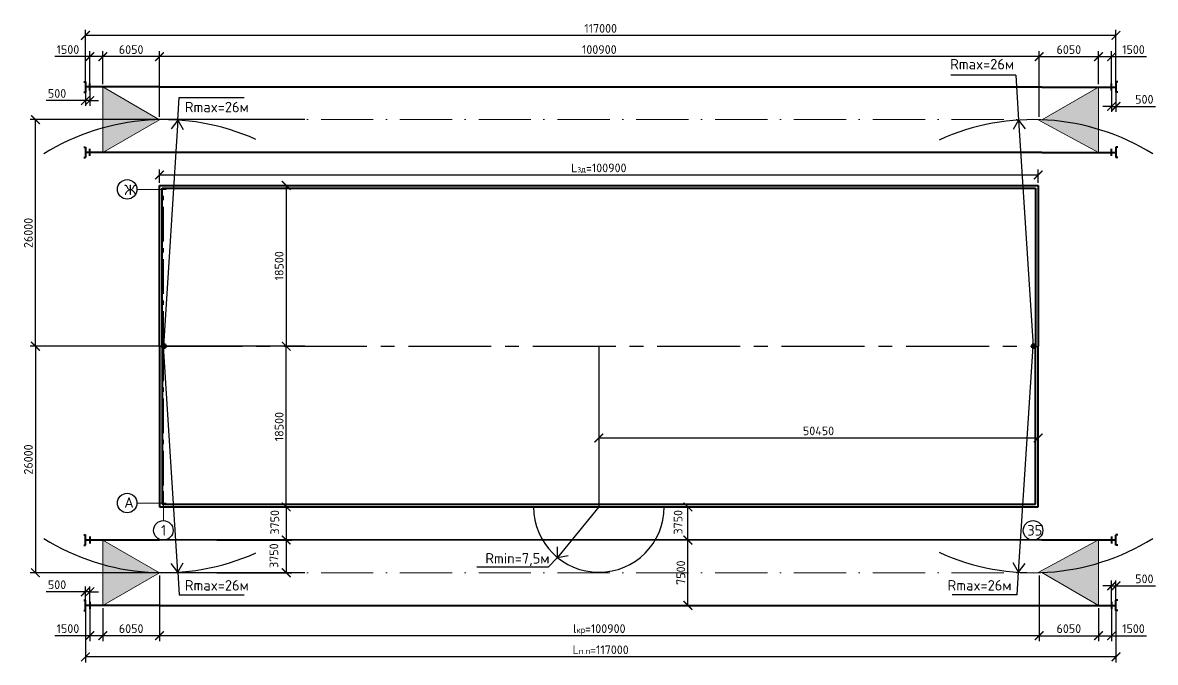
# Model space of a CAD drawing. Header units: millimetres. Extents: x -782 to 10910, y 3841 to 13237.
# Drawn here: x -256.9 to 3.2, y 3840.8 to 3987.6 of the extents above; entities that cross this region are included whole.
import ezdxf

# ---------------------------------------------------------------- set-up
doc = ezdxf.new("R2010")
doc.units = ezdxf.units.MM
for name, pattern in [('ACAD_ISO10W100', [18, 12, -3, 0, -3]), ('CENTER2', [28.575, 19.05, -3.175, 3.175, -3.175]), ('GOST2.303 6', [12, 8, -1.5, 1, -1.5])]:
    doc.linetypes.add(name, pattern=pattern)
doc.layers.add('1', color=7, linetype='Continuous')
doc.layers.add('Оbводка', color=1, linetype='Continuous', lineweight=90)
doc.styles.add('2.5', font='isocpeur.ttf', dxfattribs={"height": 2})
doc.styles.add('Isocpeur', font='isocpeur.ttf')
doc.dimstyles.new('М500 стройгенп', dxfattribs={"dimtxt": 2, "dimasz": 2, "dimexe": 1.25, "dimexo": 0.625, "dimtad": 1, "dimlfac": 500, "dimtxsty": '2.5', "dimblk": 'ARCHTICK', "dimcen": 2.5, "dimadec": 0, "dimazin": 0, "dimtfac": 1, "dimtmove": 0, "dimatfit": 3, "dimfxl": 1, "dimarcsym": 0})

# ---------------------------------------------------------------- blocks, each defined once
blk = doc.blocks.new('_ArchTick')
at = {"color": 0, "linetype": 'ByBlock', "const_width": 0.15}
blk.add_lwpolyline([(-0.5, -0.5), (0.5, 0.5)], dxfattribs=at)
blk = doc.blocks.new('*D160')
at = {"color": 0, "lineweight": -2, "transparency": 16777216}
for p, q in [((-104.06, 3868.85), (-105.38, 3868.85)), ((-104.13, 3853.84), (-104.13, 3868.85)), ((-104.75, 3853.84), (-105.38, 3853.84))]:
    blk.add_line(p, q, dxfattribs=at)
at = {"layer": 'Defpoints', "color": 0, "lineweight": 25, "transparency": 16777216}
for p in [(-104.13, 3868.85), (-103.44, 3868.85), (-104.13, 3853.84)]:
    blk.add_point(p, dxfattribs=at)
at = {"color": 0, "lineweight": -2, "transparency": 16777216, "xscale": 2, "yscale": 2, "zscale": 2}
for p, rotation in [((-104.13, 3868.85), 90), ((-104.13, 3853.84), 270)]:
    blk.add_blockref('_ArchTick', p, dxfattribs=dict(at, rotation=rotation))
at = {"color": 0, "lineweight": 20, "transparency": 16777216, "insert": (-105.75, 3861.35), "char_height": 2, "attachment_point": 5, "rotation": 90, "style": '2.5'}
blk.add_mtext('7500', dxfattribs=at)
blk = doc.blocks.new('*D159')
at = {"color": 0, "lineweight": -2, "transparency": 16777216}
for p, q in [((-104.75, 3876.44), (-105.38, 3876.44)), ((-104.13, 3868.84), (-104.13, 3876.44)), ((-104.75, 3868.84), (-105.38, 3868.84))]:
    blk.add_line(p, q, dxfattribs=at)
at = {"layer": 'Defpoints', "color": 0, "lineweight": 25, "transparency": 16777216}
for p in [(-104.13, 3876.44), (-104.13, 3876.44), (-104.13, 3868.84)]:
    blk.add_point(p, dxfattribs=at)
at = {"color": 0, "lineweight": -2, "transparency": 16777216, "xscale": 2, "yscale": 2, "zscale": 2}
for p, rotation in [((-104.13, 3876.44), 90), ((-104.13, 3868.84), 270)]:
    blk.add_blockref('_ArchTick', p, dxfattribs=dict(at, rotation=rotation))
at = {"color": 0, "lineweight": 20, "transparency": 16777216, "insert": (-106.38, 3872.93), "char_height": 2, "attachment_point": 5, "rotation": 90, "style": '2.5'}
blk.add_mtext('3750', dxfattribs=at)
blk = doc.blocks.new('*D161')
at = {"color": 0, "lineweight": -2, "transparency": 16777216}
for p, q in [((-23.47, 3860.74), (-23.47, 3845.64)), ((-9.83, 3853.23), (-9.83, 3845.64)), ((-23.47, 3846.89), (-9.83, 3846.89))]:
    blk.add_line(p, q, dxfattribs=at)
at = {"layer": 'Defpoints', "color": 0, "lineweight": 25, "transparency": 16777216}
for p in [(-23.47, 3861.36), (-9.83, 3853.86), (-9.83, 3846.89)]:
    blk.add_point(p, dxfattribs=at)
at = {"color": 0, "lineweight": -2, "transparency": 16777216, "xscale": 2, "yscale": 2, "zscale": 2, "rotation": 180}
blk.add_blockref('_ArchTick', (-23.47, 3846.89), dxfattribs=at)
at = {"color": 0, "lineweight": -2, "transparency": 16777216, "xscale": 2, "yscale": 2, "zscale": 2}
blk.add_blockref('_ArchTick', (-9.83, 3846.89), dxfattribs=at)
at = {"color": 0, "lineweight": 20, "transparency": 16777216, "insert": (-16.65, 3848.51), "char_height": 2, "attachment_point": 5, "style": '2.5'}
blk.add_mtext('6050', dxfattribs=at)
blk = doc.blocks.new('*D162')
at = {"color": 0, "lineweight": -2, "transparency": 16777216}
for p, q in [((-6.83, 3853.23), (-6.83, 3845.64)), ((-9.83, 3850.6), (-9.83, 3845.64)), ((-9.83, 3846.89), (-6.83, 3846.89)), ((-6.83, 3846.89), (1.22, 3846.89))]:
    blk.add_line(p, q, dxfattribs=at)
at = {"layer": 'Defpoints', "color": 0, "lineweight": 25, "transparency": 16777216}
for p in [(-6.83, 3853.86), (-9.83, 3851.22), (-6.83, 3846.89)]:
    blk.add_point(p, dxfattribs=at)
at = {"color": 0, "lineweight": -2, "transparency": 16777216, "xscale": 2, "yscale": 2, "zscale": 2, "rotation": 180}
blk.add_blockref('_ArchTick', (-9.83, 3846.89), dxfattribs=at)
at = {"color": 0, "lineweight": -2, "transparency": 16777216, "xscale": 2, "yscale": 2, "zscale": 2}
blk.add_blockref('_ArchTick', (-6.83, 3846.89), dxfattribs=at)
at = {"color": 0, "lineweight": 20, "transparency": 16777216, "insert": (-1.81, 3848.51), "char_height": 2, "attachment_point": 5, "style": '2.5'}
blk.add_mtext('1500', dxfattribs=at)
blk = doc.blocks.new('*D163')
at = {"color": 0, "lineweight": -2, "transparency": 16777216}
for p, q in [((-6.83, 3858.32), (-8.83, 3858.32)), ((-6.83, 3854.48), (-6.83, 3859.57)), ((-6.83, 3858.32), (-5.83, 3858.32)), ((-5.83, 3854.48), (-5.83, 3859.57)), ((-5.83, 3858.32), (3.22, 3858.32))]:
    blk.add_line(p, q, dxfattribs=at)
at = {"layer": 'Defpoints', "color": 0, "lineweight": 25, "transparency": 16777216}
for p in [(-5.83, 3858.32), (-6.83, 3853.86), (-5.83, 3853.86)]:
    blk.add_point(p, dxfattribs=at)
at = {"color": 0, "lineweight": -2, "transparency": 16777216, "xscale": 2, "yscale": 2, "zscale": 2}
blk.add_blockref('_ArchTick', (-6.83, 3858.32), dxfattribs=at)
at = {"color": 0, "lineweight": -2, "transparency": 16777216, "xscale": 2, "yscale": 2, "zscale": 2, "rotation": 180}
blk.add_blockref('_ArchTick', (-5.83, 3858.32), dxfattribs=at)
at = {"color": 0, "lineweight": 20, "transparency": 16777216, "insert": (0.69, 3859.94), "char_height": 2, "attachment_point": 5, "style": '2.5'}
blk.add_mtext('500', dxfattribs=at)
blk = doc.blocks.new('*D164')
at = {"color": 0, "lineweight": -2, "transparency": 16777216}
for p, q in [((-192.1, 3913.34), (-255.21, 3913.34)), ((-253.96, 3913.34), (-253.96, 3861.34)), ((-192.1, 3861.34), (-255.21, 3861.34))]:
    blk.add_line(p, q, dxfattribs=at)
at = {"layer": 'Defpoints', "color": 0, "lineweight": 25, "transparency": 16777216}
for p in [(-191.48, 3913.34), (-253.96, 3861.34), (-191.48, 3861.34)]:
    blk.add_point(p, dxfattribs=at)
at = {"color": 0, "lineweight": -2, "transparency": 16777216, "xscale": 2, "yscale": 2, "zscale": 2}
for p, rotation in [((-253.96, 3913.34), 90), ((-253.96, 3861.34), 270)]:
    blk.add_blockref('_ArchTick', p, dxfattribs=dict(at, rotation=rotation))
at = {"color": 0, "lineweight": 25, "transparency": 16777216, "insert": (-255.59, 3887.34), "char_height": 2, "attachment_point": 5, "rotation": 90, "style": '2.5'}
blk.add_mtext('26000', dxfattribs=at)
blk = doc.blocks.new('*D165')
at = {"color": 0, "lineweight": -2, "transparency": 16777216}
for p, q in [((-212.34, 3868.85), (-195.12, 3868.85)), ((-196.37, 3868.85), (-196.37, 3861.34)), ((-212.34, 3861.34), (-195.12, 3861.34))]:
    blk.add_line(p, q, dxfattribs=at)
at = {"layer": 'Defpoints', "color": 0, "lineweight": 25, "transparency": 16777216}
for p in [(-212.97, 3868.85), (-212.97, 3861.34), (-196.37, 3861.34)]:
    blk.add_point(p, dxfattribs=at)
at = {"color": 0, "lineweight": -2, "transparency": 16777216, "xscale": 2, "yscale": 2, "zscale": 2}
for p, rotation in [((-196.37, 3868.85), 90), ((-196.37, 3861.34), 270)]:
    blk.add_blockref('_ArchTick', p, dxfattribs=dict(at, rotation=rotation))
at = {"color": 0, "lineweight": 25, "transparency": 16777216, "insert": (-199.2, 3865.26), "char_height": 2, "attachment_point": 5, "rotation": 90, "style": '2.5'}
blk.add_mtext('3750', dxfattribs=at)
blk = doc.blocks.new('*D187')
at = {"color": 0, "lineweight": -2, "transparency": 16777216}
for p, q in [((-225.48, 3860.72), (-225.48, 3845.64)), ((-23.47, 3860.74), (-23.47, 3845.64)), ((-23.47, 3846.89), (-225.48, 3846.89))]:
    blk.add_line(p, q, dxfattribs=at)
at = {"layer": 'Defpoints', "color": 0, "lineweight": 25, "transparency": 16777216}
for p in [(-225.48, 3861.34), (-23.47, 3861.36), (-225.48, 3846.89)]:
    blk.add_point(p, dxfattribs=at)
at = {"color": 0, "lineweight": -2, "transparency": 16777216, "xscale": 2, "yscale": 2, "zscale": 2, "rotation": 180}
blk.add_blockref('_ArchTick', (-225.48, 3846.89), dxfattribs=at)
at = {"color": 0, "lineweight": -2, "transparency": 16777216, "xscale": 2, "yscale": 2, "zscale": 2}
blk.add_blockref('_ArchTick', (-23.47, 3846.89), dxfattribs=at)
at = {"color": 0, "lineweight": 25, "transparency": 16777216, "insert": (-124.47, 3848.51), "char_height": 2, "attachment_point": 5, "style": '2.5'}
blk.add_mtext('l{\\H0.7x;\\S^ кр;}=100900', dxfattribs=at)
blk = doc.blocks.new('*D188')
at = {"color": 0, "lineweight": -2, "transparency": 16777216}
for p, q in [((-196.99, 3913.34), (-197.62, 3913.34)), ((-196.37, 3876.44), (-196.37, 3913.34)), ((-196.99, 3876.44), (-197.62, 3876.44))]:
    blk.add_line(p, q, dxfattribs=at)
at = {"layer": 'Defpoints', "color": 0, "lineweight": 25, "transparency": 16777216}
for p in [(-196.37, 3913.34), (-196.37, 3913.34), (-196.37, 3876.44)]:
    blk.add_point(p, dxfattribs=at)
at = {"color": 0, "lineweight": -2, "transparency": 16777216, "xscale": 2, "yscale": 2, "zscale": 2}
for p, rotation in [((-196.37, 3913.34), 90), ((-196.37, 3876.44), 270)]:
    blk.add_blockref('_ArchTick', p, dxfattribs=dict(at, rotation=rotation))
at = {"color": 0, "lineweight": 25, "transparency": 16777216, "insert": (-197.99, 3894.89), "char_height": 2, "attachment_point": 5, "rotation": 90, "style": '2.5'}
blk.add_mtext('18500', dxfattribs=at)
blk = doc.blocks.new('*D189')
at = {"color": 0, "lineweight": -2, "transparency": 16777216}
for p, q in [((-196.37, 3876.44), (-196.37, 3868.85)), ((-195.74, 3876.44), (-195.12, 3876.44)), ((-196.99, 3868.85), (-197.62, 3868.85))]:
    blk.add_line(p, q, dxfattribs=at)
at = {"layer": 'Defpoints', "color": 0, "lineweight": 25, "transparency": 16777216}
for p in [(-196.37, 3876.44), (-196.37, 3868.85), (-196.37, 3868.85)]:
    blk.add_point(p, dxfattribs=at)
at = {"color": 0, "lineweight": -2, "transparency": 16777216, "xscale": 2, "yscale": 2, "zscale": 2}
for p, rotation in [((-196.37, 3876.44), 90), ((-196.37, 3868.85), 270)]:
    blk.add_blockref('_ArchTick', p, dxfattribs=dict(at, rotation=rotation))
at = {"color": 0, "lineweight": 25, "transparency": 16777216, "insert": (-198.99, 3872.92), "char_height": 2, "attachment_point": 5, "rotation": 90, "style": '2.5'}
blk.add_mtext('3750', dxfattribs=at)
blk = doc.blocks.new('*D191')
at = {"color": 0, "lineweight": -2, "transparency": 16777216}
for p, q in [((-124.58, 3894.27), (-124.58, 3891.03)), ((-23.68, 3894.27), (-23.68, 3891.03)), ((-124.58, 3892.28), (-23.68, 3892.28))]:
    blk.add_line(p, q, dxfattribs=at)
at = {"layer": 'Defpoints', "color": 0, "lineweight": 25, "transparency": 16777216}
for p in [(-124.58, 3894.89), (-23.68, 3894.89), (-23.68, 3892.28)]:
    blk.add_point(p, dxfattribs=at)
at = {"color": 0, "lineweight": -2, "transparency": 16777216, "xscale": 2, "yscale": 2, "zscale": 2, "rotation": 180}
blk.add_blockref('_ArchTick', (-124.58, 3892.28), dxfattribs=at)
at = {"color": 0, "lineweight": -2, "transparency": 16777216, "xscale": 2, "yscale": 2, "zscale": 2}
blk.add_blockref('_ArchTick', (-23.68, 3892.28), dxfattribs=at)
at = {"color": 0, "lineweight": 25, "transparency": 16777216, "insert": (-74.13, 3893.9), "char_height": 2, "attachment_point": 5, "style": '2.5'}
blk.add_mtext('50450', dxfattribs=at)
blk = doc.blocks.new('*D192')
at = {"color": 0, "lineweight": -2, "transparency": 16777216}
for p, q in [((-242.48, 3853.23), (-242.48, 3840.77)), ((-5.83, 3853.23), (-5.83, 3840.77)), ((-5.83, 3842.02), (-242.48, 3842.02))]:
    blk.add_line(p, q, dxfattribs=at)
at = {"layer": 'Defpoints', "color": 0, "lineweight": 25, "transparency": 16777216}
for p in [(-242.48, 3853.85), (-5.83, 3853.86), (-242.48, 3842.02)]:
    blk.add_point(p, dxfattribs=at)
at = {"color": 0, "lineweight": -2, "transparency": 16777216, "xscale": 2, "yscale": 2, "zscale": 2, "rotation": 180}
blk.add_blockref('_ArchTick', (-242.48, 3842.02), dxfattribs=at)
at = {"color": 0, "lineweight": -2, "transparency": 16777216, "xscale": 2, "yscale": 2, "zscale": 2}
blk.add_blockref('_ArchTick', (-5.83, 3842.02), dxfattribs=at)
at = {"color": 0, "lineweight": 25, "transparency": 16777216, "insert": (-124.16, 3843.65), "char_height": 2, "attachment_point": 5, "style": '2.5'}
blk.add_mtext('L{\\H0.7x;\\S^ п.п;}=117000', dxfattribs=at)
blk = doc.blocks.new('*D193')
at = {"color": 0, "lineweight": -2, "transparency": 16777216}
for p, q in [((-238.48, 3853.23), (-238.48, 3845.64)), ((-225.48, 3853.23), (-225.48, 3845.64)), ((-225.48, 3846.89), (-238.48, 3846.89))]:
    blk.add_line(p, q, dxfattribs=at)
at = {"layer": 'Defpoints', "color": 0, "lineweight": 25, "transparency": 16777216}
for p in [(-238.48, 3853.85), (-225.48, 3853.85), (-238.48, 3846.89)]:
    blk.add_point(p, dxfattribs=at)
at = {"color": 0, "lineweight": -2, "transparency": 16777216, "xscale": 2, "yscale": 2, "zscale": 2, "rotation": 180}
blk.add_blockref('_ArchTick', (-238.48, 3846.89), dxfattribs=at)
at = {"color": 0, "lineweight": -2, "transparency": 16777216, "xscale": 2, "yscale": 2, "zscale": 2}
blk.add_blockref('_ArchTick', (-225.48, 3846.89), dxfattribs=at)
at = {"color": 0, "lineweight": 25, "transparency": 16777216, "insert": (-231.98, 3848.51), "char_height": 2, "attachment_point": 5, "style": '2.5'}
blk.add_mtext('6050', dxfattribs=at)
blk = doc.blocks.new('*D194')
at = {"color": 0, "lineweight": -2, "transparency": 16777216}
for p, q in [((-241.48, 3853.23), (-241.48, 3845.64)), ((-238.48, 3853.23), (-238.48, 3845.64)), ((-241.48, 3846.89), (-249.53, 3846.89)), ((-238.48, 3846.89), (-241.48, 3846.89))]:
    blk.add_line(p, q, dxfattribs=at)
at = {"layer": 'Defpoints', "color": 0, "lineweight": 25, "transparency": 16777216}
for p in [(-241.48, 3853.85), (-238.48, 3853.85), (-241.48, 3846.89)]:
    blk.add_point(p, dxfattribs=at)
at = {"color": 0, "lineweight": -2, "transparency": 16777216, "xscale": 2, "yscale": 2, "zscale": 2, "rotation": 180}
blk.add_blockref('_ArchTick', (-241.48, 3846.89), dxfattribs=at)
at = {"color": 0, "lineweight": -2, "transparency": 16777216, "xscale": 2, "yscale": 2, "zscale": 2}
blk.add_blockref('_ArchTick', (-238.48, 3846.89), dxfattribs=at)
at = {"color": 0, "lineweight": 25, "transparency": 16777216, "insert": (-246.5, 3848.51), "char_height": 2, "attachment_point": 5, "style": '2.5'}
blk.add_mtext('1500', dxfattribs=at)
blk = doc.blocks.new('*D195')
at = {"color": 0, "lineweight": -2, "transparency": 16777216}
for p, q in [((-242.48, 3854.48), (-242.48, 3858.21)), ((-241.48, 3854.48), (-241.48, 3858.21)), ((-242.48, 3856.96), (-251.53, 3856.96)), ((-241.48, 3856.96), (-242.48, 3856.96)), ((-241.48, 3856.96), (-239.48, 3856.96))]:
    blk.add_line(p, q, dxfattribs=at)
at = {"layer": 'Defpoints', "color": 0, "lineweight": 25, "transparency": 16777216}
for p in [(-242.48, 3856.96), (-242.48, 3853.85), (-241.48, 3853.85)]:
    blk.add_point(p, dxfattribs=at)
at = {"color": 0, "lineweight": -2, "transparency": 16777216, "xscale": 2, "yscale": 2, "zscale": 2}
blk.add_blockref('_ArchTick', (-242.48, 3856.96), dxfattribs=at)
at = {"color": 0, "lineweight": -2, "transparency": 16777216, "xscale": 2, "yscale": 2, "zscale": 2, "rotation": 180}
blk.add_blockref('_ArchTick', (-241.48, 3856.96), dxfattribs=at)
at = {"color": 0, "lineweight": 25, "transparency": 16777216, "insert": (-249, 3858.59), "char_height": 2, "attachment_point": 5, "style": '2.5'}
blk.add_mtext('500', dxfattribs=at)
blk = doc.blocks.new('*D198')
at = {"color": 0, "lineweight": -2, "transparency": 16777216}
for p, q in [((-23.47, 3965.95), (-23.47, 3981.05)), ((-23.47, 3979.8), (-9.83, 3979.8)), ((-9.83, 3973.46), (-9.83, 3981.05))]:
    blk.add_line(p, q, dxfattribs=at)
at = {"layer": 'Defpoints', "color": 0, "lineweight": 25, "transparency": 16777216}
for p in [(-9.83, 3979.8), (-9.83, 3972.83), (-23.47, 3965.33)]:
    blk.add_point(p, dxfattribs=at)
at = {"color": 0, "lineweight": -2, "transparency": 16777216, "xscale": 2, "yscale": 2, "zscale": 2, "rotation": 180}
blk.add_blockref('_ArchTick', (-23.47, 3979.8), dxfattribs=at)
at = {"color": 0, "lineweight": -2, "transparency": 16777216, "xscale": 2, "yscale": 2, "zscale": 2}
blk.add_blockref('_ArchTick', (-9.83, 3979.8), dxfattribs=at)
at = {"color": 0, "lineweight": 20, "transparency": 16777216, "insert": (-16.65, 3981.43), "char_height": 2, "attachment_point": 5, "style": '2.5'}
blk.add_mtext('6050', dxfattribs=at)
blk = doc.blocks.new('*D199')
at = {"color": 0, "lineweight": -2, "transparency": 16777216}
for p, q in [((-9.83, 3976.09), (-9.83, 3981.05)), ((-9.83, 3979.8), (-6.83, 3979.8)), ((-6.83, 3973.46), (-6.83, 3981.05)), ((-6.83, 3979.8), (1.22, 3979.8))]:
    blk.add_line(p, q, dxfattribs=at)
at = {"layer": 'Defpoints', "color": 0, "lineweight": 25, "transparency": 16777216}
for p in [(-6.83, 3979.8), (-9.83, 3975.47), (-6.83, 3972.83)]:
    blk.add_point(p, dxfattribs=at)
at = {"color": 0, "lineweight": -2, "transparency": 16777216, "xscale": 2, "yscale": 2, "zscale": 2, "rotation": 180}
blk.add_blockref('_ArchTick', (-9.83, 3979.8), dxfattribs=at)
at = {"color": 0, "lineweight": -2, "transparency": 16777216, "xscale": 2, "yscale": 2, "zscale": 2}
blk.add_blockref('_ArchTick', (-6.83, 3979.8), dxfattribs=at)
at = {"color": 0, "lineweight": 20, "transparency": 16777216, "insert": (-1.81, 3981.43), "char_height": 2, "attachment_point": 5, "style": '2.5'}
blk.add_mtext('1500', dxfattribs=at)
blk = doc.blocks.new('*D200')
at = {"color": 0, "lineweight": -2, "transparency": 16777216}
for p, q in [((-6.83, 3972.21), (-6.83, 3967.12)), ((-5.83, 3972.21), (-5.83, 3967.12)), ((-6.83, 3968.37), (-8.83, 3968.37)), ((-6.83, 3968.37), (-5.83, 3968.37)), ((-5.83, 3968.37), (3.22, 3968.37))]:
    blk.add_line(p, q, dxfattribs=at)
at = {"layer": 'Defpoints', "color": 0, "lineweight": 25, "transparency": 16777216}
for p in [(-6.83, 3972.83), (-5.83, 3972.83), (-5.83, 3968.37)]:
    blk.add_point(p, dxfattribs=at)
at = {"color": 0, "lineweight": -2, "transparency": 16777216, "xscale": 2, "yscale": 2, "zscale": 2}
blk.add_blockref('_ArchTick', (-6.83, 3968.37), dxfattribs=at)
at = {"color": 0, "lineweight": -2, "transparency": 16777216, "xscale": 2, "yscale": 2, "zscale": 2, "rotation": 180}
blk.add_blockref('_ArchTick', (-5.83, 3968.37), dxfattribs=at)
at = {"color": 0, "lineweight": 20, "transparency": 16777216, "insert": (0.69, 3970), "char_height": 2, "attachment_point": 5, "style": '2.5'}
blk.add_mtext('500', dxfattribs=at)
blk = doc.blocks.new('*D201')
at = {"color": 0, "lineweight": -2, "transparency": 16777216}
for p, q in [((-192.1, 3965.34), (-255.21, 3965.34)), ((-253.96, 3913.34), (-253.96, 3965.34)), ((-192.1, 3913.34), (-255.21, 3913.34))]:
    blk.add_line(p, q, dxfattribs=at)
at = {"layer": 'Defpoints', "color": 0, "lineweight": 25, "transparency": 16777216}
for p in [(-253.96, 3965.34), (-191.48, 3965.34), (-191.48, 3913.34)]:
    blk.add_point(p, dxfattribs=at)
at = {"color": 0, "lineweight": -2, "transparency": 16777216, "xscale": 2, "yscale": 2, "zscale": 2}
for p, rotation in [((-253.96, 3965.34), 90), ((-253.96, 3913.34), 270)]:
    blk.add_blockref('_ArchTick', p, dxfattribs=dict(at, rotation=rotation))
at = {"color": 0, "lineweight": 25, "transparency": 16777216, "insert": (-255.59, 3939.34), "char_height": 2, "attachment_point": 5, "rotation": 90, "style": '2.5'}
blk.add_mtext('26000', dxfattribs=at)
blk = doc.blocks.new('*D202')
at = {"color": 0, "lineweight": -2, "transparency": 16777216}
for p, q in [((-225.48, 3965.97), (-225.48, 3981.05)), ((-23.47, 3979.8), (-225.48, 3979.8)), ((-23.47, 3965.95), (-23.47, 3981.05))]:
    blk.add_line(p, q, dxfattribs=at)
at = {"layer": 'Defpoints', "color": 0, "lineweight": 25, "transparency": 16777216}
for p in [(-225.48, 3979.8), (-225.48, 3965.34), (-23.47, 3965.33)]:
    blk.add_point(p, dxfattribs=at)
at = {"color": 0, "lineweight": -2, "transparency": 16777216, "xscale": 2, "yscale": 2, "zscale": 2, "rotation": 180}
blk.add_blockref('_ArchTick', (-225.48, 3979.8), dxfattribs=at)
at = {"color": 0, "lineweight": -2, "transparency": 16777216, "xscale": 2, "yscale": 2, "zscale": 2}
blk.add_blockref('_ArchTick', (-23.47, 3979.8), dxfattribs=at)
at = {"color": 0, "lineweight": 25, "transparency": 16777216, "insert": (-124.47, 3981.43), "char_height": 2, "attachment_point": 5, "style": '2.5'}
blk.add_mtext('100900', dxfattribs=at)
blk = doc.blocks.new('*D196')
at = {"color": 0, "lineweight": -2, "transparency": 16777216}
for p, q in [((-196.99, 3950.24), (-197.62, 3950.24)), ((-196.37, 3950.24), (-196.37, 3913.34)), ((-196.99, 3913.34), (-197.62, 3913.34))]:
    blk.add_line(p, q, dxfattribs=at)
at = {"layer": 'Defpoints', "color": 0, "lineweight": 25, "transparency": 16777216}
for p in [(-196.37, 3950.24), (-196.37, 3913.34), (-196.37, 3913.34)]:
    blk.add_point(p, dxfattribs=at)
at = {"color": 0, "lineweight": -2, "transparency": 16777216, "xscale": 2, "yscale": 2, "zscale": 2}
for p, rotation in [((-196.37, 3950.24), 90), ((-196.37, 3913.34), 270)]:
    blk.add_blockref('_ArchTick', p, dxfattribs=dict(at, rotation=rotation))
at = {"color": 0, "lineweight": 25, "transparency": 16777216, "insert": (-197.99, 3931.79), "char_height": 2, "attachment_point": 5, "rotation": 90, "style": '2.5'}
blk.add_mtext('18500', dxfattribs=at)
blk = doc.blocks.new('*D203')
at = {"color": 0, "lineweight": -2, "transparency": 16777216}
for p, q in [((-242.48, 3973.46), (-242.48, 3985.92)), ((-5.83, 3973.46), (-5.83, 3985.92)), ((-5.83, 3984.67), (-242.48, 3984.67))]:
    blk.add_line(p, q, dxfattribs=at)
at = {"layer": 'Defpoints', "color": 0, "lineweight": 25, "transparency": 16777216}
for p in [(-242.48, 3984.67), (-242.48, 3972.84), (-5.83, 3972.83)]:
    blk.add_point(p, dxfattribs=at)
at = {"color": 0, "lineweight": -2, "transparency": 16777216, "xscale": 2, "yscale": 2, "zscale": 2, "rotation": 180}
blk.add_blockref('_ArchTick', (-242.48, 3984.67), dxfattribs=at)
at = {"color": 0, "lineweight": -2, "transparency": 16777216, "xscale": 2, "yscale": 2, "zscale": 2}
blk.add_blockref('_ArchTick', (-5.83, 3984.67), dxfattribs=at)
at = {"color": 0, "lineweight": 25, "transparency": 16777216, "insert": (-124.16, 3986.29), "char_height": 2, "attachment_point": 5, "style": '2.5'}
blk.add_mtext('117000', dxfattribs=at)
blk = doc.blocks.new('*D204')
at = {"color": 0, "lineweight": -2, "transparency": 16777216}
for p, q in [((-238.48, 3973.46), (-238.48, 3981.05)), ((-225.48, 3979.8), (-238.48, 3979.8)), ((-225.48, 3973.46), (-225.48, 3981.05))]:
    blk.add_line(p, q, dxfattribs=at)
at = {"layer": 'Defpoints', "color": 0, "lineweight": 25, "transparency": 16777216}
for p in [(-238.48, 3979.8), (-238.48, 3972.84), (-225.48, 3972.84)]:
    blk.add_point(p, dxfattribs=at)
at = {"color": 0, "lineweight": -2, "transparency": 16777216, "xscale": 2, "yscale": 2, "zscale": 2, "rotation": 180}
blk.add_blockref('_ArchTick', (-238.48, 3979.8), dxfattribs=at)
at = {"color": 0, "lineweight": -2, "transparency": 16777216, "xscale": 2, "yscale": 2, "zscale": 2}
blk.add_blockref('_ArchTick', (-225.48, 3979.8), dxfattribs=at)
at = {"color": 0, "lineweight": 25, "transparency": 16777216, "insert": (-231.98, 3981.43), "char_height": 2, "attachment_point": 5, "style": '2.5'}
blk.add_mtext('6050', dxfattribs=at)
blk = doc.blocks.new('*D205')
at = {"color": 0, "lineweight": -2, "transparency": 16777216}
for p, q in [((-241.48, 3979.8), (-249.53, 3979.8)), ((-241.48, 3973.46), (-241.48, 3981.05)), ((-238.48, 3979.8), (-241.48, 3979.8)), ((-238.48, 3973.46), (-238.48, 3981.05))]:
    blk.add_line(p, q, dxfattribs=at)
at = {"layer": 'Defpoints', "color": 0, "lineweight": 25, "transparency": 16777216}
for p in [(-241.48, 3979.8), (-241.48, 3972.84), (-238.48, 3972.84)]:
    blk.add_point(p, dxfattribs=at)
at = {"color": 0, "lineweight": -2, "transparency": 16777216, "xscale": 2, "yscale": 2, "zscale": 2, "rotation": 180}
blk.add_blockref('_ArchTick', (-241.48, 3979.8), dxfattribs=at)
at = {"color": 0, "lineweight": -2, "transparency": 16777216, "xscale": 2, "yscale": 2, "zscale": 2}
blk.add_blockref('_ArchTick', (-238.48, 3979.8), dxfattribs=at)
at = {"color": 0, "lineweight": 25, "transparency": 16777216, "insert": (-246.5, 3981.43), "char_height": 2, "attachment_point": 5, "style": '2.5'}
blk.add_mtext('1500', dxfattribs=at)
blk = doc.blocks.new('*D197')
at = {"color": 0, "lineweight": -2, "transparency": 16777216}
for p, q in [((-242.48, 3972.21), (-242.48, 3968.48)), ((-241.48, 3972.21), (-241.48, 3968.48)), ((-242.48, 3969.73), (-251.53, 3969.73)), ((-241.48, 3969.73), (-242.48, 3969.73)), ((-241.48, 3969.73), (-239.48, 3969.73))]:
    blk.add_line(p, q, dxfattribs=at)
at = {"layer": 'Defpoints', "color": 0, "lineweight": 25, "transparency": 16777216}
for p in [(-242.48, 3972.84), (-241.48, 3972.84), (-242.48, 3969.73)]:
    blk.add_point(p, dxfattribs=at)
at = {"color": 0, "lineweight": -2, "transparency": 16777216, "xscale": 2, "yscale": 2, "zscale": 2}
blk.add_blockref('_ArchTick', (-242.48, 3969.73), dxfattribs=at)
at = {"color": 0, "lineweight": -2, "transparency": 16777216, "xscale": 2, "yscale": 2, "zscale": 2, "rotation": 180}
blk.add_blockref('_ArchTick', (-241.48, 3969.73), dxfattribs=at)
at = {"color": 0, "lineweight": 25, "transparency": 16777216, "insert": (-249, 3971.35), "char_height": 2, "attachment_point": 5, "style": '2.5'}
blk.add_mtext('500', dxfattribs=at)
blk = doc.blocks.new('*D206')
at = {"color": 0, "lineweight": -2, "transparency": 16777216}
for p, q in [((-225.48, 3950.87), (-225.48, 3953.89)), ((-23.68, 3950.87), (-23.68, 3953.89)), ((-225.48, 3952.64), (-23.68, 3952.64))]:
    blk.add_line(p, q, dxfattribs=at)
at = {"layer": 'Defpoints', "color": 0, "lineweight": 25, "transparency": 16777216}
for p in [(-23.68, 3952.64), (-225.48, 3950.24), (-23.68, 3950.24)]:
    blk.add_point(p, dxfattribs=at)
at = {"color": 0, "lineweight": -2, "transparency": 16777216, "xscale": 2, "yscale": 2, "zscale": 2, "rotation": 180}
blk.add_blockref('_ArchTick', (-225.48, 3952.64), dxfattribs=at)
at = {"color": 0, "lineweight": -2, "transparency": 16777216, "xscale": 2, "yscale": 2, "zscale": 2}
blk.add_blockref('_ArchTick', (-23.68, 3952.64), dxfattribs=at)
at = {"color": 0, "lineweight": 25, "transparency": 16777216, "insert": (-124.58, 3954.27), "char_height": 2, "attachment_point": 5, "style": '2.5'}
blk.add_mtext('L{\\H0.7x;\\S^ зд;}=100900', dxfattribs=at)

msp = doc.modelspace()

# ---------------------------------------------------------------- hatches: boundary and pattern name
at = {"lineweight": 25}
h = msp.add_hatch(color=256, dxfattribs=at)
h.dxf.hatch_style = 1
h.paths.add_polyline_path([(-9.834897, 3957.833091), (-23.6759, 3965.330277, -0.0676942093), (-9.834897, 3963.12131)])
h.paths.add_polyline_path([(-9.834897, 3963.12131, 0.0638592796), (-22.882055, 3965.305885), (-9.834897, 3972.833091)])
h.paths.add_polyline_path([(-225.4759, 3965.336336, 0.0634071319), (-238.475902, 3963.451908), (-238.475902, 3972.836336)])
h.paths.add_polyline_path([(-238.475902, 3957.836336), (-238.475902, 3963.451908, -0.0634071319), (-225.4759, 3965.336336)])
h = msp.add_hatch(color=256, dxfattribs=at)
h.dxf.hatch_style = 1
h.paths.add_polyline_path([(-9.834897, 3868.855158), (-23.6759, 3861.357973, 0.0676942093), (-9.834897, 3863.566939)])
h.paths.add_polyline_path([(-9.834897, 3863.566939, -0.0638592796), (-22.882055, 3861.382364), (-9.834897, 3853.855158)])
h.paths.add_polyline_path([(-225.4759, 3861.351914, -0.0634071319), (-238.475902, 3863.236341), (-238.475902, 3853.851914)])
h.paths.add_polyline_path([(-238.475902, 3868.851914), (-238.475902, 3863.236341, 0.0634071319), (-225.4759, 3861.351914)])

# ---------------------------------------------------------------- linework, layer by layer
for p, q in [((-28.830165, 3975.55526), (-43.774719, 3975.55526)), ((-28.830165, 3975.55526), (-28.174468, 3965.239399)), ((-221.277333, 3965.239399), (-220.948405, 3970.414313)), ((-220.948405, 3970.414313), (-206.00385, 3970.414313)), ((-221.277333, 3965.239399), (-224.5759, 3913.344125)), ((-221.277333, 3965.239399), (-222.791397, 3963.250025)), ((-221.277333, 3965.239399), (-220.027333, 3963.074335)), ((-28.174468, 3965.239399), (-29.424468, 3963.074335)), ((-28.174468, 3965.239399), (-24.8759, 3913.344125)), ((-28.174468, 3965.239399), (-26.660403, 3963.250025)), ((-224.8759, 3913.344125), (-224.8759, 3913.744125)), ((-224.8759, 3913.744125), (-224.0759, 3913.744125)), ((-224.0759, 3913.744125), (-224.8759, 3913.744125)), ((-224.8759, 3913.344125), (-224.8759, 3912.944125)), ((-224.0759, 3912.944125), (-224.8759, 3912.944125)), ((-224.8759, 3912.944125), (-224.0759, 3912.944125)), ((-221.277333, 3861.448851), (-224.5759, 3913.344125)), ((-224.0759, 3913.744125), (-224.0759, 3912.944125)), ((-224.0759, 3912.944125), (-224.0759, 3913.744125)), ((-124.5759, 3913.344125), (-124.5759, 3876.444125)), ((-28.174468, 3861.448851), (-24.8759, 3913.344125)), ((-25.0759, 3913.744125), (-24.2759, 3913.744125)), ((-24.2759, 3913.744125), (-25.0759, 3913.744125)), ((-24.2759, 3912.944125), (-25.0759, 3912.944125)), ((-25.0759, 3912.944125), (-24.2759, 3912.944125)), ((-24.2759, 3913.744125), (-24.2759, 3912.944125)), ((-24.2759, 3912.944125), (-24.2759, 3913.744125)), ((-124.5759, 3876.444125), (-134.049339, 3864.814251)), ((-134.049339, 3864.814251), (-134.049339, 3867.314251)), ((-134.049339, 3864.814251), (-131.601008, 3865.319895)), ((-221.277333, 3861.448851), (-222.791397, 3863.438225)), ((-221.277333, 3861.448851), (-220.027333, 3863.613914)), ((-134.049339, 3864.814251), (-136.243599, 3862.619991)), ((-28.174468, 3861.448851), (-29.424468, 3863.613914)), ((-28.174468, 3861.448851), (-26.660403, 3863.438225)), ((-221.277333, 3861.448851), (-220.948405, 3856.273936)), ((-136.243599, 3862.619991), (-152.630771, 3862.619991)), ((-28.503396, 3856.273936), (-28.174468, 3861.448851)), ((-220.948405, 3856.273936), (-206.00385, 3856.273936)), ((-28.503396, 3856.273936), (-43.44795, 3856.273936))]:
    msp.add_line(p, q, dxfattribs=at)
at = {"lineweight": 40}
for p, q in [((-242.8759, 3974.036334), (-242.4759, 3974.036334)), ((-242.4759, 3974.036334), (-242.4759, 3971.636338)), ((-225.4759, 3972.836336), (-242.4759, 3972.836336)), ((-241.475902, 3972.036337), (-241.475902, 3973.636334)), ((-225.4759, 3972.836336), (-22.834898, 3972.836336)), ((-22.834898, 3972.833091), (-5.834898, 3972.833091)), ((-6.834897, 3972.033092), (-6.834897, 3973.63309)), ((-5.834898, 3974.033089), (-5.834898, 3971.633093)), ((-5.434899, 3974.033089), (-5.834898, 3974.033089)), ((-242.8759, 3971.636338), (-242.4759, 3971.636338)), ((-5.434899, 3971.633093), (-5.834898, 3971.633093)), ((-242.8759, 3959.036334), (-242.4759, 3959.036334)), ((-242.4759, 3959.036334), (-242.4759, 3956.636338)), ((-5.834898, 3959.033089), (-5.834898, 3956.633093)), ((-5.434899, 3959.033089), (-5.834898, 3959.033089)), ((-242.8759, 3956.636338), (-242.4759, 3956.636338)), ((-225.4759, 3957.836336), (-242.4759, 3957.836336)), ((-241.475902, 3957.036337), (-241.475902, 3958.636334)), ((-22.834898, 3957.833091), (-225.4759, 3957.836336)), ((-22.834898, 3957.833091), (-5.834898, 3957.833091)), ((-6.834897, 3957.033092), (-6.834897, 3958.63309)), ((-5.434899, 3956.633093), (-5.834898, 3956.633093)), ((-225.4759, 3949.644125), (-225.4759, 3950.244125)), ((-225.4759, 3950.244125), (-24.2759, 3950.244125)), ((-225.4759, 3946.902177), (-225.4759, 3949.644125)), ((-224.8759, 3949.644125), (-24.2759, 3949.644125)), ((-224.8759, 3913.344125), (-224.8759, 3949.644125)), ((-218.8759, 3949.644125), (-218.2759, 3949.644125)), ((-212.8759, 3949.644125), (-212.2759, 3949.644125)), ((-206.8759, 3949.644125), (-206.2759, 3949.644125)), ((-200.8759, 3949.644125), (-200.2759, 3949.644125)), ((-194.8759, 3949.644125), (-194.2759, 3949.644125)), ((-188.8759, 3949.644125), (-188.2759, 3949.644125)), ((-182.8759, 3949.644125), (-182.2759, 3949.644125)), ((-176.8759, 3949.644125), (-176.2759, 3949.644125)), ((-170.8759, 3949.644125), (-170.2759, 3949.644125)), ((-164.8759, 3949.644125), (-164.2759, 3949.644125)), ((-158.8759, 3949.644125), (-158.2759, 3949.644125)), ((-152.8759, 3949.644125), (-152.2759, 3949.644125)), ((-146.8759, 3949.644125), (-146.2759, 3949.644125)), ((-140.8759, 3949.644125), (-140.2759, 3949.644125)), ((-134.8759, 3949.644125), (-134.2759, 3949.644125)), ((-128.8759, 3949.644125), (-128.2759, 3949.644125)), ((-126.8759, 3949.644125), (-126.2759, 3949.644125)), ((-120.8759, 3949.644125), (-120.2759, 3949.644125)), ((-114.8759, 3949.644125), (-114.2759, 3949.644125)), ((-108.8759, 3949.644125), (-108.2759, 3949.644125)), ((-102.8759, 3949.644125), (-102.2759, 3949.644125)), ((-96.8759, 3949.644125), (-96.2759, 3949.644125)), ((-90.8759, 3949.644125), (-90.2759, 3949.644125)), ((-84.8759, 3949.644125), (-84.2759, 3949.644125)), ((-78.8759, 3949.644125), (-78.2759, 3949.644125)), ((-72.8759, 3949.644125), (-72.2759, 3949.644125)), ((-66.8759, 3949.644125), (-66.2759, 3949.644125)), ((-60.8759, 3949.644125), (-60.2759, 3949.644125)), ((-54.8759, 3949.644125), (-54.2759, 3949.644125)), ((-48.8759, 3949.644125), (-48.2759, 3949.644125)), ((-42.8759, 3949.644125), (-42.2759, 3949.644125)), ((-36.8759, 3949.644125), (-36.2759, 3949.644125)), ((-30.8759, 3949.644125), (-30.2759, 3949.644125)), ((-24.8759, 3949.644125), (-24.2759, 3949.644125)), ((-24.2759, 3950.244125), (-23.6759, 3950.244125)), ((-24.2759, 3949.644125), (-24.2759, 3949.044125)), ((-24.2759, 3949.644125), (-24.2759, 3913.344125)), ((-23.6759, 3950.244125), (-23.6759, 3913.344125)), ((-225.4759, 3913.344125), (-225.4759, 3946.902177)), ((-24.2759, 3937.644125), (-24.2759, 3937.044125)), ((-24.2759, 3925.644125), (-24.2759, 3925.044125)), ((-225.4759, 3913.344125), (-225.4759, 3879.786073)), ((-224.0759, 3913.744125), (-224.8759, 3913.744125)), ((-224.8759, 3913.744125), (-224.0759, 3913.744125)), ((-224.8759, 3913.644125), (-224.8759, 3913.044125)), ((-224.8759, 3913.044125), (-224.8759, 3913.644125)), ((-224.8759, 3913.344125), (-224.8759, 3877.044125)), ((-224.8759, 3912.944125), (-224.0759, 3912.944125)), ((-224.0759, 3912.944125), (-224.8759, 3912.944125)), ((-224.0759, 3912.944125), (-224.0759, 3913.744125)), ((-224.0759, 3913.744125), (-224.0759, 3912.944125)), ((-24.2759, 3913.744125), (-25.0759, 3913.744125)), ((-25.0759, 3912.944125), (-25.0759, 3913.744125)), ((-25.0759, 3913.744125), (-24.2759, 3913.744125)), ((-25.0759, 3913.744125), (-25.0759, 3912.944125)), ((-25.0759, 3912.944125), (-24.2759, 3912.944125)), ((-24.2759, 3912.944125), (-25.0759, 3912.944125)), ((-24.2759, 3912.944125), (-24.2759, 3913.744125)), ((-24.2759, 3913.744125), (-24.2759, 3912.944125)), ((-24.2759, 3913.044125), (-24.2759, 3913.644125)), ((-24.2759, 3913.644125), (-24.2759, 3913.044125)), ((-24.2759, 3877.044125), (-24.2759, 3913.344125)), ((-23.6759, 3876.444125), (-23.6759, 3913.344125)), ((-24.2759, 3901.044125), (-24.2759, 3901.644125)), ((-24.2759, 3889.044125), (-24.2759, 3889.644125)), ((-225.4759, 3879.786073), (-225.4759, 3877.044125)), ((-225.4759, 3877.044125), (-225.4759, 3876.444125)), ((-225.4759, 3876.444125), (-24.2759, 3876.444125)), ((-224.8759, 3877.044125), (-24.2759, 3877.044125)), ((-218.8759, 3877.044125), (-218.2759, 3877.044125)), ((-212.8759, 3877.044125), (-212.2759, 3877.044125)), ((-206.8759, 3877.044125), (-206.2759, 3877.044125)), ((-200.8759, 3877.044125), (-200.2759, 3877.044125)), ((-194.8759, 3877.044125), (-194.2759, 3877.044125)), ((-188.8759, 3877.044125), (-188.2759, 3877.044125)), ((-182.8759, 3877.044125), (-182.2759, 3877.044125)), ((-176.8759, 3877.044125), (-176.2759, 3877.044125)), ((-170.8759, 3877.044125), (-170.2759, 3877.044125)), ((-164.8759, 3877.044125), (-164.2759, 3877.044125)), ((-158.8759, 3877.044125), (-158.2759, 3877.044125)), ((-152.8759, 3877.044125), (-152.2759, 3877.044125)), ((-146.8759, 3877.044125), (-146.2759, 3877.044125)), ((-140.8759, 3877.044125), (-140.2759, 3877.044125)), ((-134.8759, 3877.044125), (-134.2759, 3877.044125)), ((-128.8759, 3877.044125), (-128.2759, 3877.044125)), ((-126.8759, 3877.044125), (-126.2759, 3877.044125)), ((-120.8759, 3877.044125), (-120.2759, 3877.044125)), ((-114.8759, 3877.044125), (-114.2759, 3877.044125)), ((-108.8759, 3877.044125), (-108.2759, 3877.044125)), ((-102.8759, 3877.044125), (-102.2759, 3877.044125)), ((-96.8759, 3877.044125), (-96.2759, 3877.044125)), ((-90.8759, 3877.044125), (-90.2759, 3877.044125)), ((-84.8759, 3877.044125), (-84.2759, 3877.044125)), ((-78.8759, 3877.044125), (-78.2759, 3877.044125)), ((-72.8759, 3877.044125), (-72.2759, 3877.044125)), ((-66.8759, 3877.044125), (-66.2759, 3877.044125)), ((-60.8759, 3877.044125), (-60.2759, 3877.044125)), ((-54.8759, 3877.044125), (-54.2759, 3877.044125)), ((-48.8759, 3877.044125), (-48.2759, 3877.044125)), ((-42.8759, 3877.044125), (-42.2759, 3877.044125)), ((-36.8759, 3877.044125), (-36.2759, 3877.044125)), ((-30.8759, 3877.044125), (-30.2759, 3877.044125)), ((-24.8759, 3877.044125), (-24.2759, 3877.044125)), ((-24.2759, 3877.044125), (-24.2759, 3877.644125)), ((-24.2759, 3876.444125), (-23.6759, 3876.444125)), ((-242.8759, 3870.051912), (-242.4759, 3870.051912)), ((-242.4759, 3867.651916), (-242.4759, 3870.051912)), ((-225.4759, 3868.851914), (-242.4759, 3868.851914)), ((-241.475902, 3869.651912), (-241.475902, 3868.051915)), ((-22.834898, 3868.855158), (-225.4759, 3868.851914)), ((-22.834898, 3868.855158), (-5.834898, 3868.855158)), ((-6.834897, 3869.655157), (-6.834897, 3868.05516)), ((-5.834898, 3867.65516), (-5.834898, 3870.055156)), ((-5.434899, 3870.055156), (-5.834898, 3870.055156)), ((-242.8759, 3867.651916), (-242.4759, 3867.651916)), ((-5.434899, 3867.65516), (-5.834898, 3867.65516)), ((-242.8759, 3855.051912), (-242.4759, 3855.051912)), ((-242.4759, 3852.651916), (-242.4759, 3855.051912)), ((-5.834898, 3852.65516), (-5.834898, 3855.055156)), ((-5.434899, 3855.055156), (-5.834898, 3855.055156)), ((-242.8759, 3852.651916), (-242.4759, 3852.651916)), ((-225.4759, 3853.851914), (-242.4759, 3853.851914)), ((-241.475902, 3854.651912), (-241.475902, 3853.051915)), ((-225.4759, 3853.851914), (-22.834898, 3853.851914)), ((-22.834898, 3853.855158), (-5.834898, 3853.855158)), ((-6.834897, 3854.655157), (-6.834897, 3853.05516)), ((-5.434899, 3852.65516), (-5.834898, 3852.65516))]:
    msp.add_line(p, q, dxfattribs=at)
at = {"lineweight": 20}
for p, q in [((-238.475902, 3972.036337), (-238.475902, 3972.836336)), ((-238.475902, 3957.836336), (-238.475902, 3972.836336)), ((-225.4759, 3965.336336), (-238.475902, 3972.836336)), ((-22.834898, 3965.333091), (-9.834897, 3972.833091)), ((-9.834897, 3972.033092), (-9.834897, 3972.833091)), ((-9.834897, 3957.833091), (-9.834897, 3972.833091)), ((-225.4759, 3965.336336), (-238.475902, 3957.836336)), ((-23.6759, 3965.330277), (-9.834897, 3957.833091)), ((-238.475902, 3868.851914), (-238.475902, 3853.851914)), ((-225.4759, 3861.351914), (-238.475902, 3868.851914)), ((-23.6759, 3861.357973), (-9.834897, 3868.855158)), ((-9.834897, 3868.855158), (-9.834897, 3853.855158)), ((-225.4759, 3861.351914), (-238.475902, 3853.851914)), ((-22.834898, 3861.355158), (-9.834897, 3853.855158)), ((-238.475902, 3854.651912), (-238.475902, 3853.851914)), ((-9.834897, 3854.655157), (-9.834897, 3853.855158))]:
    msp.add_line(p, q, dxfattribs=at)
at = {"linetype": 'ACAD_ISO10W100', "lineweight": 20}
for p, q in [((-224.5759, 3965.344125), (-24.5759, 3965.344125)), ((-230.684666, 3949.344125), (-223.919516, 3949.344125)), ((-230.684666, 3877.344125), (-223.919516, 3877.344125)), ((-224.5759, 3861.344125), (-24.5759, 3861.344125))]:
    msp.add_line(p, q, dxfattribs=at)
at = {"color": 1, "lineweight": 25}
for p, q in [((-223.6759, 3949.644125), (-224.5759, 3949.644125)), ((-223.6759, 3877.044125), (-224.5759, 3877.044125))]:
    msp.add_line(p, q, dxfattribs=at)
at = {"linetype": 'GOST2.303 6', "lineweight": 20}
for p, q in [((-224.5759, 3913.344125), (-224.5759, 3949.344125)), ((-224.5759, 3913.344125), (-224.5759, 3877.344125)), ((-224.5759, 3873.295935), (-224.5759, 3880.061085))]:
    msp.add_line(p, q, dxfattribs=at)
at = {"linetype": 'CENTER2', "lineweight": 25}
msp.add_line((-225.4759, 3913.344125), (-23.6759, 3913.344125), dxfattribs=at)
msp.add_line((-225.4759, 3913.344125), (-23.6759, 3913.344125), dxfattribs=at)
at = {"lineweight": 25}
for centre, radius, start, end in [((-224.5759, 3913.344125), 52, 65.89217617, 121.90571242), ((-24.8759, 3913.344125), 52, 58.09428758, 114.50662939), ((-124.5759, 3876.444125), 15, 180, 0), ((-224.5759, 3913.344125), 52, 238.09428758, 294.10782383), ((-24.8759, 3913.344125), 52, 245.49337061, 301.90571242)]:
    msp.add_arc(centre, radius, start, end, dxfattribs=at)
at = {"layer": 'Оbводка', "color": 0, "lineweight": -2}
for centre in [(-232.890413, 3949.344125), (-232.890413, 3877.344125), (-224.5759, 3871.055939), (-24.8759, 3871.055939)]:
    msp.add_circle(centre, 2.239996, dxfattribs=at)

# ---------------------------------------------------------------- texts
at = {"layer": '1', "char_height": 2.399996, "width": 335.51997649, "style": 'Isocpeur'}
for s, insert, attachment_point in [('Rmax=26м', (-29.209038, 3976.874297), 9), ('Rmax=26м', (-219.653589, 3967.035831), 7), ('Ж', (-233.561317, 3948.009723), 7), ('А', (-233.561317, 3878.678527), 1), ('1', (-225.156207, 3872.270255), 1), ('35', (-26.185271, 3872.270255), 1), ('Rmin=7,5м', (-150.645057, 3865.848402), 1), ('Rmax=26м', (-219.653589, 3859.652418), 1), ('Rmax=26м', (-29.798212, 3859.652418), 3)]:
    msp.add_mtext(s, dxfattribs=dict(at, insert=insert, attachment_point=attachment_point))

# ---------------------------------------------------------------- dimensions: what is measured, and where the dimension line sits
at = {"lineweight": 25}
for base, p1, p2, text, picture, middle in [((-242.4759, 3984.66638), (-5.834898, 3972.833091), (-242.4759, 3972.836336), '117000', '*D203', (-124.155399, 3986.29138)), ((-238.475902, 3979.801002), (-225.4759, 3972.836336), (-238.475902, 3972.836336), '6050', '*D204', (-231.975901, 3981.426002)), ((-225.4759, 3979.801002), (-23.467587, 3965.325051), (-225.4759, 3965.344125), '100900', '*D202', (-124.471743, 3981.426002)), ((-23.6759, 3952.640985), (-225.4759, 3950.244125), (-23.6759, 3950.244125), 'L{\\H0.7x;\\S^ зд;}=<>', '*D206', (-124.5759, 3954.265985)), ((-225.4759, 3846.887247), (-23.467587, 3861.363199), (-225.4759, 3861.344125), 'l{\\H0.7x;\\S^ кр;}=100900', '*D187', (-124.471743, 3848.512247)), ((-242.4759, 3842.021869), (-5.834898, 3853.855158), (-242.4759, 3853.851914), 'L{\\H0.7x;\\S^ п.п;}=117000', '*D192', (-124.155399, 3843.646869)), ((-238.475902, 3846.887247), (-225.4759, 3853.851914), (-238.475902, 3853.851914), '6050', '*D193', (-231.975901, 3848.512247))]:
    dim = msp.add_linear_dim(base=base, p1=p1, p2=p2, text=text, dimstyle='М500 стройгенп', dxfattribs=at)
    dim.commit()
    dim.dimension.update_dxf_attribs({"geometry": picture, "text_midpoint": middle})
for base, p1, p2, picture, middle in [((-241.475902, 3979.801002), (-238.475902, 3972.836336), (-241.475902, 3972.836336), '*D205', (-246.500902, 3981.426002)), ((-242.4759, 3969.727083), (-241.475902, 3972.836336), (-242.4759, 3972.836336), '*D197', (-249.0009, 3971.352083)), ((-23.6759, 3892.277087), (-124.5759, 3894.894125), (-23.6759, 3894.894125), '*D191', (-74.1259, 3893.902087)), ((-242.4759, 3856.961167), (-241.475902, 3853.851914), (-242.4759, 3853.851914), '*D195', (-249.0009, 3858.586167)), ((-241.475902, 3846.887247), (-238.475902, 3853.851914), (-241.475902, 3853.851914), '*D194', (-246.500902, 3848.512247))]:
    dim = msp.add_linear_dim(base=base, p1=p1, p2=p2, dimstyle='М500 стройгенп', dxfattribs=at)
    dim.commit()
    dim.dimension.update_dxf_attribs({"geometry": picture, "text_midpoint": middle})
at = {"lineweight": 20}
for base, p1, p2, picture, middle in [((-9.834897, 3979.801002), (-23.467587, 3965.325051), (-9.834897, 3972.833091), '*D198', (-16.651242, 3981.426002)), ((-9.834897, 3846.887247), (-23.467587, 3861.363199), (-9.834897, 3853.855158), '*D161', (-16.651242, 3848.512247))]:
    dim = msp.add_linear_dim(base=base, p1=p1, p2=p2, text='6050', dimstyle='М500 стройгенп', dxfattribs=at)
    dim.commit()
    dim.dimension.update_dxf_attribs({"geometry": picture, "text_midpoint": middle})
for base, p1, p2, picture, middle in [((-6.834897, 3979.801002), (-9.834897, 3975.466483), (-6.834897, 3972.833091), '*D199', (-1.809897, 3981.426002)), ((-5.834898, 3968.373089), (-6.834897, 3972.833091), (-5.834898, 3972.833091), '*D200', (0.690102, 3969.998089)), ((-5.834898, 3858.31516), (-6.834897, 3853.855158), (-5.834898, 3853.855158), '*D163', (0.690102, 3859.94016)), ((-6.834897, 3846.887247), (-9.834897, 3851.221767), (-6.834897, 3853.855158), '*D162', (-1.809897, 3848.512247))]:
    dim = msp.add_linear_dim(base=base, p1=p1, p2=p2, dimstyle='М500 стройгенп', dxfattribs=at)
    dim.commit()
    dim.dimension.update_dxf_attribs({"geometry": picture, "text_midpoint": middle})
at = {"lineweight": 25}
for base, p2, angle, picture, middle in [((-253.96002, 3965.344125), (-191.479089, 3965.344125), 270, '*D201', (-255.58502, 3939.344125)), ((-253.96002, 3861.344125), (-191.479089, 3861.344125), 90, '*D164', (-255.58502, 3887.344125))]:
    dim = msp.add_linear_dim(base=base, p1=(-191.479089, 3913.344125), p2=p2, angle=angle, dimstyle='М500 стройгенп', dxfattribs=at)
    dim.commit()
    dim.dimension.update_dxf_attribs({"geometry": picture, "text_midpoint": middle})
for p1, angle, picture, middle in [((-196.369803, 3950.244125), 270, '*D196', (-197.994803, 3931.794125)), ((-196.369803, 3876.444125), 90, '*D188', (-197.994803, 3894.894125))]:
    dim = msp.add_linear_dim(base=(-196.369803, 3913.344125), p1=p1, p2=(-196.369803, 3913.344125), angle=angle, text='18500', dimstyle='М500 стройгенп', dxfattribs=at)
    dim.commit()
    dim.dimension.update_dxf_attribs({"geometry": picture, "text_midpoint": middle})
for base, p1, p2, picture, middle in [((-196.369682, 3868.85238), (-196.369803, 3876.444125), (-196.369682, 3868.85238), '*D189', (-198.994682, 3872.916201)), ((-196.369803, 3861.344125), (-212.969068, 3868.852114), (-212.96919, 3861.344125), '*D165', (-199.200724, 3865.261975))]:
    dim = msp.add_linear_dim(base=base, p1=p1, p2=p2, angle=90, text='3750', dimstyle='М500 стройгенп', override={"dimtmove": 2}, dxfattribs=at)
    dim.commit()
    dim.dimension.update_dxf_attribs({"geometry": picture, "text_midpoint": middle, "dimtype": 160})
at = {"lineweight": 20}
dim = msp.add_linear_dim(base=(-104.126106, 3876.444125), p1=(-104.126106, 3868.844125), p2=(-104.126106, 3876.444125), angle=90, text='3750', dimstyle='М500 стройгенп', override={"dimtmove": 2}, dxfattribs=at)
dim.commit()
dim.dimension.update_dxf_attribs({"geometry": '*D159', "text_midpoint": (-106.376547, 3872.933812), "dimtype": 160})
dim = msp.add_linear_dim(base=(-104.126106, 3868.853868), p1=(-104.126106, 3853.844125), p2=(-103.435565, 3868.853868), angle=90, text='7500', dimstyle='М500 стройгенп', dxfattribs=at)
dim.commit()
dim.dimension.update_dxf_attribs({"geometry": '*D160', "text_midpoint": (-105.751106, 3861.348996)})

doc.saveas('drawing.dxf')
